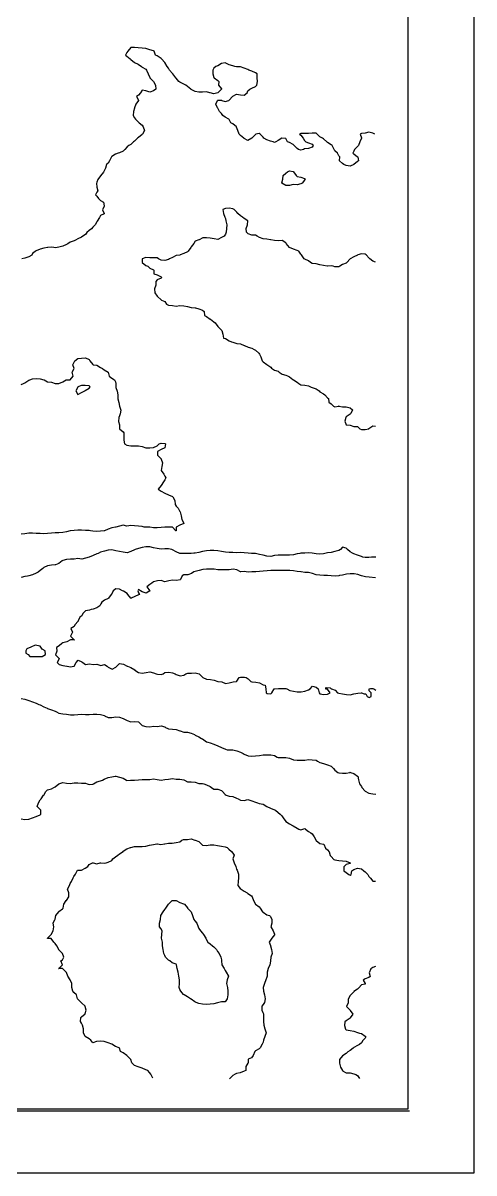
# Model space of a CAD drawing. Extents: x 597 to 1462, y 540 to 1101.
# Drawn here: x 1345.7 to 1462.4, y 540 to 837.9 of the extents above; entities that cross this region are included whole.
import ezdxf

# ---------------------------------------------------------------- set-up
doc = ezdxf.new("R2010")
doc.units = 0
for name, color, linetype in [('Frame_Outer', 7, 'CONTINUOUS'), ('Gridlinescont', 7, 'CONTINUOUS'), ('TEST', 7, 'CONTINUOUS')]:
    doc.layers.add(name, color=color, linetype=linetype)

msp = doc.modelspace()

# ---------------------------------------------------------------- linework, layer by layer
at = {"layer": 'Frame_Outer', "color": 7}
msp.add_lwpolyline([(596.917639, 1100.637229), (1462.392328, 1100.637229), (1462.392328, 539.962512), (596.917639, 539.962512), (596.917639, 1100.637229), (1462.392328, 1100.637229), (1462.392328, 539.962512), (596.917639, 539.962512), (596.917639, 1100.637229), (1462.392328, 1100.637229), (1462.392328, 539.962512), (596.917639, 539.962512), (596.917639, 1100.637229)], close=True, dxfattribs=at)
at = {"layer": 'Gridlinescont', "color": 7}
msp.add_lwpolyline([(614.04912, 1084.06444), (1445.260818, 1084.06444), (1445.260818, 556.535283), (614.04912, 556.535283), (614.04912, 1084.06444)], close=True, dxfattribs=at)
msp.add_lwpolyline([(613.57383, 556.060018), (1445.736137, 556.060018)], dxfattribs=at)
at = {"layer": 'TEST', "color": 7}
for points in [[(1436.770727, 809.088243), (1436.183733, 809.381669), (1435.205382, 809.675124), (1434.226974, 809.414012), (1433.248622, 809.283484), (1432.922458, 809.087848), (1433.248622, 808.198452), (1433.269224, 808.109609), (1433.248622, 808.062619), (1432.857406, 807.130778), (1432.514901, 806.152454), (1432.270214, 805.907768), (1431.431619, 805.173962), (1431.291722, 804.684701), (1431.047035, 804.195554), (1431.291722, 803.999974), (1432.270045, 803.248811), (1432.35886, 803.216299), (1432.465625, 802.237891), (1432.270045, 802.074654), (1431.310913, 801.259314), (1431.29031, 801.238711), (1430.311874, 800.838577), (1429.333551, 800.978474), (1428.681279, 801.257987), (1428.355143, 801.502674), (1427.621365, 802.236452), (1427.702814, 803.21486), (1427.37665, 803.540967), (1427.050458, 804.193324), (1426.398242, 804.845483), (1426.202662, 805.171619), (1425.664521, 806.149971), (1425.419834, 806.394686), (1424.441483, 807.006148), (1424.278245, 807.128548), (1423.462905, 807.943888), (1423.218219, 808.107125), (1422.484413, 808.43329), (1421.832141, 809.085533), (1421.506089, 809.37896), (1420.527681, 809.367106), (1419.54933, 809.283174), (1418.570922, 809.303776), (1417.59257, 809.332562), (1417.266406, 809.087876), (1417.59257, 808.843161), (1418.179621, 808.109355), (1418.570809, 807.457111), (1418.896917, 807.130947), (1419.54916, 806.851462), (1420.527568, 806.544179), (1420.807081, 806.152962), (1420.527568, 805.761718), (1419.54916, 805.454039), (1418.570809, 805.296926), (1418.244673, 805.174554), (1417.592401, 804.9573), (1416.940185, 805.174554), (1416.613993, 805.370191), (1415.831334, 806.152849), (1415.635754, 806.478957), (1414.657431, 806.935536), (1414.16817, 807.131116), (1413.679023, 808.020596), (1412.700615, 808.077944), (1411.722263, 807.522417), (1411.07002, 807.131286), (1410.743912, 806.935649), (1410.417748, 807.131286), (1409.765504, 807.294523), (1408.787096, 807.620687), (1407.971869, 808.109835), (1407.808518, 808.305415), (1407.025832, 809.088102), (1406.83028, 809.283766), (1405.9408, 809.088102), (1405.852013, 809.063266), (1404.897594, 808.108734), (1404.872758, 808.083898), (1403.894407, 807.455531), (1402.915999, 808.018846), (1402.869799, 808.107633), (1401.937986, 808.759877), (1401.611822, 809.085985), (1401.285714, 810.064393), (1400.95955, 810.95376), (1400.927038, 811.042575), (1399.980267, 811.776353), (1399.491091, 812.021068), (1399.001915, 812.910519), (1398.954953, 812.999306), (1398.023112, 813.488482), (1397.370868, 813.977658), (1397.04476, 814.466834), (1396.555528, 814.95601), (1396.066352, 815.845433), (1396.041517, 815.934248), (1395.576245, 816.912656), (1396.04623, 817.891064), (1396.066832, 817.923576), (1397.045156, 817.923576), (1397.134027, 817.891064), (1398.023451, 817.5649), (1398.912874, 817.891064), (1399.001689, 817.938054), (1399.933531, 818.869867), (1399.980492, 818.958683), (1400.958844, 819.52197), (1401.937252, 819.359043), (1402.915575, 819.261281), (1403.649381, 819.848275), (1403.894068, 820.337451), (1404.383244, 820.826627), (1404.87242, 821.071342), (1405.850828, 821.478871), (1406.176992, 821.805035), (1406.340229, 822.783386), (1406.270153, 823.761794), (1406.241367, 824.740118), (1405.85015, 824.984804), (1404.871742, 825.451769), (1404.138049, 825.71861), (1403.893306, 825.840926), (1402.914983, 826.208012), (1401.936575, 826.53412), (1400.958251, 826.558955), (1400.468991, 826.698909), (1399.979815, 826.86178), (1399.00152, 827.090154), (1398.023056, 827.645652), (1397.04476, 827.432405), (1396.066352, 826.861695), (1395.577177, 826.698796), (1395.088001, 826.209621), (1394.843286, 825.720445), (1394.761837, 824.742037), (1395.088001, 823.810252), (1395.120513, 823.76329), (1396.067312, 823.029484), (1396.393392, 822.784798), (1396.312027, 821.806474), (1397.045805, 820.859647), (1397.07064, 820.827135), (1397.045805, 820.802299), (1396.091273, 819.84788), (1396.066437, 819.815368), (1395.088029, 819.602121), (1394.109621, 819.822678), (1394.063421, 819.847513), (1393.131608, 820.127026), (1392.153285, 819.987524), (1391.174877, 819.970873), (1390.196469, 820.215559), (1389.218117, 820.72926), (1389.095718, 820.82705), (1388.239709, 821.511947), (1387.820384, 821.805374), (1387.261358, 822.084802), (1386.28295, 822.600252), (1386.016137, 822.783556), (1385.304542, 823.653195), (1385.223177, 823.762048), (1384.435072, 824.740372), (1384.326218, 824.880354), (1383.592412, 825.718977), (1383.347698, 826.208125), (1383.021533, 826.697272), (1382.36929, 827.651804), (1382.348687, 827.67664), (1381.529283, 828.654992), (1381.389301, 828.763816), (1380.410978, 829.43782), (1379.921802, 829.6334), (1379.62846, 830.611808), (1379.432796, 830.720661), (1378.454472, 831.003447), (1377.476121, 831.345924), (1376.497713, 831.427317), (1375.519305, 831.452152), (1374.540953, 831.572859), (1373.56263, 831.564957), (1372.779858, 830.610425), (1372.584306, 830.284232), (1372.19309, 829.631988), (1372.584306, 829.305824), (1373.366965, 828.65358), (1373.562545, 828.513683), (1374.540897, 827.68886), (1374.565732, 827.677007), (1375.520236, 827.242159), (1376.335491, 826.698599), (1376.498729, 826.453912), (1377.477137, 825.964736), (1377.640092, 825.72005), (1378.064018, 824.741726), (1378.455262, 823.809885), (1378.480098, 823.763685), (1379.434574, 822.809182), (1379.455176, 822.784346), (1379.92516, 821.805938), (1380.087974, 820.827502), (1379.435815, 820.338354), (1378.457407, 820.044984), (1377.479112, 820.338354), (1376.500648, 820.501676), (1376.10946, 819.849432), (1375.522409, 819.262382), (1375.033233, 818.871137), (1375.522409, 817.939409), (1375.543011, 817.892447), (1375.522409, 817.867612), (1374.870165, 816.913136), (1374.560003, 815.934728), (1374.544199, 815.887766), (1374.299512, 814.955925), (1374.218006, 813.977602), (1374.544199, 813.32533), (1374.788914, 812.99925), (1375.522691, 812.265472), (1375.767378, 812.020757), (1376.501099, 811.433735), (1376.780612, 811.042519), (1377.1534, 810.064167), (1376.623386, 809.085759), (1376.501099, 808.996972), (1375.522776, 808.28549), (1375.327111, 808.107408), (1374.544424, 807.324721), (1374.264912, 807.129169), (1373.566073, 806.43033), (1373.076954, 806.150846), (1372.587778, 805.824738), (1372.028667, 805.172438), (1371.60937, 804.683262), (1370.631018, 804.302713), (1370.304854, 804.19386), (1369.65261, 803.949174), (1368.674287, 803.378379), (1368.534361, 803.215509), (1368.062655, 802.237101), (1367.695625, 801.65005), (1367.304408, 801.258918), (1366.996617, 800.28051), (1366.717189, 799.628351), (1366.472502, 799.302187), (1365.770248, 798.323836), (1365.737736, 798.303233), (1365.038898, 797.343988), (1364.759385, 796.691744), (1364.670626, 796.365693), (1364.759385, 795.476213), (1364.791897, 795.387426), (1365.005088, 794.409075), (1364.760373, 794.082939), (1364.434293, 793.430667), (1364.760373, 793.039535), (1365.179698, 792.452484), (1365.738781, 791.963309), (1366.521468, 791.474076), (1366.717048, 790.58471), (1366.73765, 790.495838), (1366.717048, 790.463326), (1366.227872, 789.516527), (1366.717048, 788.569699), (1366.74956, 788.537187), (1366.717048, 788.525334), (1365.738696, 788.049846), (1365.494009, 787.560698), (1364.882462, 786.582347), (1364.760119, 786.386682), (1364.325271, 785.604024), (1363.781711, 784.992533), (1363.362498, 784.625531), (1362.803387, 784.136299), (1362.151144, 783.647123), (1361.824979, 783.157947), (1361.172736, 782.668771), (1360.846628, 782.424085), (1359.86822, 782.016471), (1359.215976, 781.690363), (1358.889868, 781.52707), (1357.91146, 781.103172), (1357.259245, 780.711955), (1356.933052, 780.516375), (1355.954729, 780.125159), (1354.976406, 779.831732), (1354.487145, 779.733942), (1353.997969, 779.668664), (1353.67189, 779.733942), (1353.019561, 779.856314), (1352.087833, 779.733942), (1352.040843, 779.722089), (1351.06252, 779.594468), (1350.084168, 779.299405), (1349.10576, 778.878188), (1348.861073, 778.755788), (1348.127267, 778.168851), (1347.931687, 777.777606), (1347.149, 777.317189), (1346.170592, 777.029576), (1345.387906, 776.799198)], [(1412.677529, 796.53782), (1412.922216, 797.427216), (1413.003693, 798.405652), (1413.655937, 799.057867), (1414.145085, 799.38406), (1414.634345, 799.628775), (1415.612668, 799.473242), (1415.64518, 799.384455), (1416.347462, 798.406047), (1416.592149, 798.161332), (1417.570472, 798.01452), (1418.54888, 797.671902), (1418.793595, 797.427216), (1418.54888, 797.182501), (1417.961886, 796.448723), (1417.570642, 796.253171), (1416.592318, 795.959829), (1415.613967, 796.057591), (1414.635559, 795.861955), (1413.657151, 795.861955), (1412.678799, 796.417424), (1412.653964, 796.449936), (1412.678799, 796.538724)], [(1436.877915, 775.995937), (1436.203517, 776.258348), (1435.469711, 776.845398), (1435.225024, 777.00872), (1434.526186, 777.823975), (1434.246701, 778.002001), (1433.26835, 778.15014), (1432.313818, 777.823975), (1432.288982, 777.812122), (1431.310659, 777.336719), (1430.356098, 776.847543), (1430.331263, 776.83569), (1429.475255, 775.871139), (1429.352855, 775.707845), (1428.374532, 775.337061), (1427.675693, 774.89242), (1427.39618, 774.752833), (1426.417885, 774.74098), (1425.928709, 774.891574), (1425.439449, 775.042139), (1424.507692, 774.891574), (1424.46073, 774.883671), (1424.428218, 774.891574), (1423.481334, 775.064294), (1422.502983, 775.294672), (1421.524575, 775.543817), (1420.546252, 775.625267), (1420.056991, 775.869982), (1419.567815, 776.30483), (1418.589492, 776.72599), (1418.480639, 776.84839), (1417.750756, 777.826741), (1417.610774, 778.071428), (1417.023808, 778.805206), (1416.632591, 779.00087), (1415.654155, 779.294212), (1414.67586, 779.769644), (1414.664007, 779.781497), (1413.818638, 780.75982), (1413.696323, 780.9554), (1412.717915, 781.542422), (1411.739564, 781.49309), (1410.761268, 781.542422), (1409.782832, 781.729395), (1409.735842, 781.737579), (1408.804114, 781.87759), (1407.825706, 781.998691), (1406.847354, 782.389851), (1406.260304, 782.715987), (1405.869116, 782.9955), (1404.890679, 782.9955), (1403.912356, 783.327337), (1403.49303, 783.694452), (1403.422954, 784.67286), (1403.749034, 785.651183), (1403.893108, 786.629506), (1402.93392, 787.240997), (1402.444688, 787.608084), (1401.955512, 787.934248), (1401.303268, 788.586492), (1400.977104, 788.953493), (1400.365641, 789.565069), (1399.998526, 789.774562), (1399.020231, 789.920641), (1398.04188, 789.891854), (1397.389608, 789.565662), (1397.552478, 788.587338), (1397.933027, 787.60893), (1398.04188, 787.282794), (1398.205174, 786.630522), (1398.397875, 785.652171), (1398.369088, 784.673876), (1398.238589, 783.695468), (1398.043009, 783.206292), (1397.716873, 782.717003), (1397.064601, 782.3259), (1396.086249, 781.836724), (1395.107841, 781.98362), (1394.129546, 782.158344), (1393.151082, 782.298242), (1392.172786, 782.228194), (1391.225959, 781.738934), (1391.193447, 781.706422), (1390.215039, 781.411782), (1389.888875, 780.759538), (1389.236631, 779.976851), (1389.073394, 779.781271), (1388.380369, 778.802863), (1388.257969, 778.639569), (1387.279646, 778.215587), (1386.325114, 777.824455), (1386.300278, 777.812602), (1385.321955, 777.686561), (1384.343547, 777.203679), (1383.560832, 776.848051), (1383.365308, 776.684814), (1382.386957, 776.358649), (1381.408549, 776.456524), (1380.756277, 776.847656), (1380.430141, 777.092371), (1379.451789, 777.0438), (1378.473466, 777.114638), (1377.495058, 777.173566), (1376.540498, 776.847402), (1376.548682, 775.869107), (1377.495509, 775.135301), (1377.984685, 774.890586), (1378.473917, 774.40141), (1379.452269, 773.958857), (1379.541056, 773.911867), (1379.541056, 772.933544), (1380.430423, 772.688801), (1381.408831, 772.15066), (1381.604411, 771.955136), (1381.408831, 771.791899), (1380.430423, 771.367832), (1380.039291, 770.976672), (1380.010504, 769.998264), (1379.695827, 769.019856), (1379.777276, 768.041532), (1380.42952, 767.109719), (1380.518307, 767.062729), (1381.40773, 766.173278), (1381.496489, 766.084462), (1382.385969, 765.758298), (1382.777101, 765.106054), (1383.364208, 764.77989), (1384.342531, 764.739278), (1385.320882, 764.546972), (1386.29929, 764.739278), (1387.277698, 764.616963), (1388.25605, 764.494592), (1389.234373, 764.174213), (1390.212781, 764.157562), (1390.301597, 764.12505), (1391.19102, 763.880335), (1392.169372, 763.53783), (1392.560588, 763.146614), (1392.658378, 762.16829), (1393.147554, 761.842126), (1394.125962, 761.209073), (1394.172162, 761.188471), (1395.10389, 760.536171), (1395.430054, 760.210035), (1396.082326, 759.278278), (1396.171085, 759.231288), (1397.060565, 758.341921), (1397.107555, 758.253134), (1397.38704, 757.274783), (1397.54991, 756.296375), (1398.039086, 756.174088), (1399.017494, 755.562597), (1399.669738, 755.31791), (1399.995902, 755.209029), (1400.97431, 754.898472), (1401.952661, 754.774012), (1402.930956, 754.352992), (1402.963468, 754.341139), (1403.910352, 753.974109), (1404.888647, 753.656158), (1405.475698, 753.362703), (1405.866942, 753.184734), (1406.667381, 752.384238), (1406.845407, 752.139524), (1407.264676, 751.40583), (1407.544189, 750.427422), (1407.823674, 750.14791), (1408.801997, 749.459795), (1408.822599, 749.447942), (1409.781788, 748.749103), (1410.026531, 748.469619), (1410.760309, 747.980443), (1411.73866, 747.708719), (1411.983347, 747.491436), (1412.717125, 746.957726), (1413.695533, 746.652926), (1414.086693, 746.512944), (1414.6738, 746.246159), (1415.543439, 745.534592), (1415.652292, 745.453143), (1416.630616, 744.882433), (1417.02186, 744.556269), (1417.608798, 744.189267), (1418.587206, 744.066867), (1419.565558, 743.933461), (1420.217801, 743.577946), (1420.543966, 743.447361), (1421.522289, 743.170332), (1422.283245, 742.599594), (1422.500528, 742.354907), (1423.478936, 741.865732), (1423.805043, 741.621017), (1424.4574, 740.838358), (1424.702087, 740.642778), (1424.783451, 739.664455), (1425.435808, 739.27321), (1426.022746, 738.686188), (1426.413962, 738.50819), (1427.345775, 738.686188), (1427.392793, 738.694372), (1427.439755, 738.686188), (1428.371596, 738.50819), (1429.34992, 738.467578), (1430.328243, 738.195911), (1430.939762, 737.706679), (1430.523992, 736.728328), (1430.328412, 736.588317), (1429.350004, 735.847625), (1429.227689, 735.74975), (1428.930566, 734.771427), (1429.34992, 733.8246), (1429.438707, 733.792088), (1430.328074, 733.694326), (1431.306538, 733.372677), (1432.284833, 733.372677), (1432.843944, 732.813538), (1433.263241, 732.604017), (1434.241593, 732.595832), (1435.17335, 732.813143), (1435.22034, 732.860133), (1436.198748, 733.547344), (1436.887454, 733.49804)], [(1345.190435, 744.289738), (1345.842707, 744.507049), (1346.168871, 744.670287), (1347.147166, 745.34587), (1347.473358, 745.485401), (1348.125518, 745.764914), (1349.103926, 745.776767), (1350.082334, 745.700313), (1351.060685, 745.496549), (1351.149472, 745.484695), (1352.038952, 744.99552), (1353.017247, 744.832282), (1353.995712, 744.537642), (1354.974007, 744.554293), (1355.952415, 744.996874), (1356.841894, 745.48605), (1356.930682, 745.497903), (1357.909033, 745.514554), (1358.642811, 746.461297), (1358.398096, 747.439705), (1358.871242, 748.418113), (1358.561108, 749.396436), (1358.887215, 750.04868), (1359.050509, 750.374788), (1359.865793, 750.986307), (1360.844201, 751.10865), (1361.822496, 751.1901), (1362.800932, 750.700868), (1362.996484, 750.374788), (1363.779255, 749.420256), (1363.868042, 749.39542), (1364.757522, 749.232183), (1365.735874, 748.661445), (1366.225021, 748.416758), (1366.714169, 748.090594), (1367.692605, 747.454437), (1367.713207, 747.437786), (1367.938646, 746.459378), (1368.672424, 745.872356), (1369.324696, 745.481111), (1369.650776, 744.992048), (1369.739563, 744.50276), (1369.662319, 743.524464), (1370.069452, 742.546028), (1370.237234, 741.56762), (1370.221429, 740.589297), (1370.433406, 739.610974), (1370.628986, 738.679132), (1370.653822, 738.632142), (1370.956251, 737.653734), (1370.825723, 736.675411), (1370.630087, 736.186235), (1370.434507, 735.697059), (1370.385146, 734.718651), (1370.629833, 733.786895), (1370.650435, 733.739905), (1370.662288, 732.761497), (1371.609172, 732.027691), (1371.804752, 731.783004), (1371.77224, 730.804681), (1371.804752, 729.826273), (1371.93528, 728.847921), (1372.58758, 728.568408), (1373.565932, 728.358915), (1374.544255, 728.358915), (1375.522663, 728.358915), (1376.501015, 728.195677), (1377.479423, 727.893248), (1378.457774, 727.893248), (1379.436182, 727.901432), (1380.414506, 728.359084), (1380.903653, 728.848232), (1381.392829, 729.043812), (1382.371265, 729.0113), (1382.534107, 728.848062), (1382.402789, 727.869626), (1382.370277, 727.852975), (1381.391841, 727.379914), (1380.502474, 726.890654), (1380.460282, 725.91233), (1381.39201, 724.980517), (1381.412613, 724.933499), (1381.784666, 723.955204), (1381.63777, 722.976768), (1381.417185, 721.998444), (1382.127058, 721.020008), (1382.371773, 720.53086), (1382.61646, 720.041713), (1382.371773, 719.552424), (1382.045609, 719.063361), (1381.424974, 718.084953), (1381.392462, 718.052441), (1380.658741, 717.105558), (1381.392462, 716.616466), (1382.37087, 716.146425), (1382.395706, 716.125823), (1383.350153, 715.636647), (1384.328561, 715.245459), (1384.437442, 715.147641), (1384.980946, 714.169233), (1385.062339, 713.19091), (1385.307054, 712.701734), (1385.796286, 712.212473), (1386.285462, 711.323106), (1386.317974, 711.234235), (1386.612614, 710.255911), (1386.775851, 709.277503), (1387.265083, 708.345718), (1387.311283, 708.298757), (1387.265083, 708.209998), (1386.286675, 707.80975), (1385.354947, 707.320574), (1385.330111, 706.342223), (1385.305276, 706.334038), (1385.258314, 706.342223), (1384.326529, 707.274008), (1383.348121, 707.302794), (1382.369798, 707.310697), (1381.391361, 707.226764), (1380.413066, 707.146584), (1379.43463, 707.114072), (1378.456307, 707.262578), (1377.477899, 707.270762), (1376.988723, 707.32255), (1376.499547, 707.485844), (1375.521139, 707.567237), (1374.542816, 707.623794), (1373.564408, 707.689862), (1372.586056, 707.567575), (1371.607648, 707.774585), (1370.629297, 707.590012), (1369.682498, 707.323256), (1369.649986, 707.323256), (1368.671578, 707.145681), (1367.69317, 706.811333), (1366.726954, 706.350915), (1366.7151, 706.342731), (1365.736749, 706.253944), (1364.758425, 706.172579), (1363.780017, 706.253944), (1363.127774, 706.347246), (1362.801609, 706.422148), (1361.823258, 706.477069), (1360.84485, 706.485253), (1359.866498, 706.540992), (1358.88809, 706.460418), (1357.956362, 706.345412), (1357.909372, 706.345412), (1356.931048, 706.106454), (1355.95264, 705.923066), (1354.974289, 705.792172), (1353.995937, 705.862248), (1353.017529, 705.764429), (1352.039121, 705.699151), (1351.060798, 705.535829), (1350.082446, 705.699151), (1349.104038, 705.699151), (1348.12563, 705.753282), (1347.147279, 705.745379), (1346.168984, 705.586629), (1345.190548, 705.458105)], [(1359.845501, 743.570184), (1359.356325, 742.638456), (1359.845501, 741.706615), (1360.823796, 742.149196), (1361.713276, 742.638456), (1361.802091, 742.685418), (1362.780499, 743.291095), (1363.025186, 743.617174), (1362.780499, 743.943339), (1361.802091, 744.008645), (1360.82374, 744.008645), (1359.891898, 743.6174), (1359.844908, 743.570438)], [(1436.968988, 699.497036), (1435.870551, 699.550122), (1435.218308, 699.435144), (1434.2399, 699.435144), (1433.587628, 699.550122), (1433.261548, 699.672493), (1432.28314, 700.039523), (1431.304732, 700.350956), (1430.913572, 700.528925), (1430.326578, 700.948194), (1429.674306, 701.507276), (1429.348226, 701.833441), (1428.369818, 702.159605), (1427.880643, 701.507333), (1427.391382, 701.22782), (1426.413059, 700.963942), (1425.434736, 700.707007), (1424.456328, 700.610402), (1424.13022, 700.528925), (1423.477976, 700.406638), (1422.499568, 700.284238), (1421.521216, 700.355894), (1420.542808, 700.52249), (1420.510296, 700.52249), (1419.563497, 700.685332), (1418.585089, 700.583394), (1417.606738, 700.575492), (1417.280574, 700.518144), (1416.62833, 700.367578), (1415.650006, 700.137624), (1414.67157, 700.077877), (1413.693162, 700.077877), (1412.714839, 700.057275), (1411.736516, 700.028488), (1410.758079, 699.915571), (1409.779784, 699.717141), (1408.80132, 699.757753), (1407.823025, 700.06704), (1406.844617, 700.257766), (1405.866265, 700.443524), (1404.887857, 700.509621), (1404.79907, 700.517805), (1403.90959, 700.569565), (1402.931239, 700.690695), (1401.952831, 700.702548), (1400.974507, 700.690695), (1399.996099, 700.698879), (1399.017776, 700.731391), (1398.03934, 700.83618), (1397.061045, 700.973256), (1396.082693, 701.133304), (1395.104285, 701.233549), (1394.125877, 701.233549), (1393.147526, 701.127546), (1392.169202, 701.036699), (1391.190794, 700.754731), (1390.212386, 700.566065), (1389.886278, 700.521502), (1389.234035, 700.436356), (1388.255627, 700.476968), (1387.277275, 700.476968), (1386.298867, 700.517608), (1386.278265, 700.517608), (1385.31902, 700.925221), (1384.340696, 701.43833), (1384.177374, 701.495677), (1383.362119, 701.699442), (1382.383711, 701.691257), (1381.405388, 701.62914), (1380.426952, 701.789132), (1379.448656, 701.956094), (1378.470305, 702.168495), (1377.491897, 702.19333), (1376.513489, 702.07014), (1375.535137, 701.803779), (1374.696542, 701.494802), (1374.55656, 701.44784), (1373.578237, 701.005231), (1372.599885, 700.649603), (1371.621477, 700.85667), (1370.643069, 701.005655), (1369.664718, 701.185684), (1368.686422, 701.413184), (1367.707986, 701.331706), (1366.729578, 701.118544), (1365.751227, 700.817384), (1365.098983, 700.516225), (1364.772903, 700.352903), (1363.794495, 699.945374), (1362.835335, 699.537817), (1362.814733, 699.529915), (1361.836325, 699.257796), (1360.857917, 699.048302), (1359.879565, 699.170646), (1358.901242, 698.978311), (1357.922834, 699.048387), (1356.944426, 698.950597), (1355.966074, 698.667839), (1355.802837, 698.559014), (1354.987497, 697.860175), (1354.055684, 697.580662), (1354.008666, 697.572478), (1353.030258, 697.448498), (1352.05185, 697.312241), (1351.073526, 696.81807), (1350.794013, 696.600815), (1350.095203, 696.057283), (1349.606027, 695.622407), (1349.116767, 695.342894), (1348.138472, 694.970163), (1347.16012, 694.71399), (1346.833956, 694.643914), (1346.181712, 694.521514), (1345.20336, 694.252274)], [(1436.87721, 694.20249), (1435.255194, 694.348682), (1434.276842, 694.389293), (1433.298434, 694.652409), (1433.019006, 694.741196), (1432.320196, 694.998555), (1431.34176, 695.230203), (1430.363436, 695.176044), (1429.385, 695.10357), (1428.406705, 694.904264), (1427.624018, 694.741027), (1427.428353, 694.694065), (1426.45003, 694.583998), (1425.471678, 694.699794), (1424.49327, 694.736398), (1424.404455, 694.736398), (1423.515088, 694.793746), (1422.53668, 694.858262), (1421.558357, 694.966325), (1420.579949, 695.279733), (1419.601597, 695.51869), (1418.623189, 695.547477), (1417.644838, 695.712774), (1417.597876, 695.712774), (1416.666035, 695.806105), (1415.687711, 695.968157), (1414.709303, 696.050425), (1413.73098, 696.098177), (1412.752572, 696.077575), (1411.77422, 696.029795), (1410.795869, 696.080764), (1409.817461, 696.088666), (1408.839053, 696.007979), (1407.86073, 695.8689), (1406.882378, 695.799614), (1405.90397, 695.759002), (1405.01449, 695.714411), (1404.925731, 695.706227), (1403.94738, 695.647299), (1403.458204, 695.712577), (1402.969056, 695.801392), (1402.079577, 695.712577), (1401.990818, 695.712577), (1401.9438, 695.712577), (1401.012071, 696.201809), (1400.03372, 696.411359), (1399.055312, 696.246005), (1398.07696, 696.262656), (1397.098552, 696.226024), (1396.120229, 696.286532), (1395.141821, 696.401566), (1394.163469, 696.458885), (1393.185061, 696.401566), (1392.206738, 696.30863), (1391.228414, 696.093379), (1390.250006, 695.832775), (1389.923842, 695.710376), (1389.271598, 695.319216), (1388.293247, 694.927971), (1387.314839, 694.948573), (1386.825663, 694.731262), (1386.445115, 693.75291), (1386.336262, 693.695591), (1385.357854, 693.508534), (1384.379502, 693.557105), (1383.401179, 693.386078), (1382.422771, 693.100921), (1381.444363, 693.508478), (1380.466011, 693.427), (1379.48766, 693.166396), (1378.998427, 692.775152), (1378.509252, 692.448987), (1377.726565, 691.796828), (1378.509252, 690.842268), (1378.556242, 690.817432), (1378.509252, 690.78492), (1377.530928, 690.164229), (1376.55252, 690.571843), (1376.063344, 690.816558), (1375.574169, 691.142637), (1375.410875, 690.816558), (1375.574169, 690.327382), (1375.818884, 689.83815), (1375.574169, 689.74036), (1374.595761, 689.349143), (1373.664032, 688.859996), (1373.617042, 688.848142), (1373.59644, 688.859996), (1372.832888, 689.838291), (1372.637308, 690.083006), (1371.6589, 690.7081), (1371.46332, 690.816981), (1370.680661, 691.208084), (1369.70231, 691.360372), (1369.003414, 690.816812), (1368.723986, 690.164568), (1368.4793, 689.83846), (1367.777018, 688.860052), (1367.744506, 688.848199), (1366.766182, 688.372824), (1366.032376, 687.883648), (1365.787662, 687.394472), (1365.542975, 686.905324), (1364.809197, 686.416064), (1363.830846, 686.089984), (1363.341613, 685.926662), (1362.852438, 685.817894), (1361.874086, 685.659906), (1361.162519, 684.948339), (1360.895763, 684.361289), (1360.406502, 683.970129), (1359.928192, 682.991721), (1359.916339, 682.971118), (1359.101083, 682.011986), (1358.93779, 681.52281), (1358.048366, 681.033578), (1358.448501, 680.055227), (1357.990962, 679.076903), (1358.93779, 678.13002), (1358.970302, 678.097508), (1358.93779, 678.072672), (1357.959353, 678.06477), (1356.98103, 677.607231), (1356.002594, 677.362516), (1355.757907, 677.11783), (1355.024101, 676.530779), (1354.371886, 676.139563), (1354.437164, 675.161239), (1354.092598, 674.182888), (1355.024412, 673.251046), (1355.056924, 673.204085), (1355.024412, 673.157123), (1354.535179, 672.225282), (1355.024412, 671.736106), (1356.002763, 671.491419), (1356.981171, 671.265952), (1357.069958, 671.24535), (1357.959353, 671.105367), (1358.848805, 671.24535), (1358.93762, 671.270185), (1359.426796, 672.224689), (1359.915944, 672.876961), (1360.894267, 672.420382), (1361.173752, 672.224802), (1361.872618, 671.735626), (1362.851026, 671.857913), (1363.829434, 671.735626), (1364.807758, 671.833388), (1365.786109, 671.442171), (1366.764517, 671.735626), (1367.416761, 671.246394), (1367.742925, 671.001679), (1368.721277, 670.512503), (1369.699685, 671.001679), (1369.9444, 671.246394), (1370.678178, 671.980172), (1371.656501, 671.805448), (1372.634937, 671.270185), (1372.681899, 671.24535), (1373.613656, 670.965921), (1374.592064, 670.290902), (1374.639054, 670.266067), (1375.57081, 669.613823), (1376.549134, 669.465713), (1377.52757, 669.643682), (1378.505893, 669.77706), (1379.484301, 669.567567), (1380.136488, 669.288054), (1380.462624, 669.222748), (1381.440948, 669.15747), (1381.930236, 669.288054), (1382.419356, 669.679214), (1383.39782, 669.708), (1384.376115, 669.533277), (1385.028387, 669.28859), (1385.354523, 669.166275), (1386.332875, 668.799188), (1387.311283, 668.962031), (1387.80043, 669.288195), (1388.289606, 669.428092), (1389.268014, 669.428092), (1390.246366, 669.53291), (1391.224774, 669.312325), (1391.257286, 669.287489), (1392.204085, 668.34069), (1392.251075, 668.308178), (1393.182916, 667.916962), (1394.161268, 667.819172), (1395.139563, 667.696857), (1396.117999, 667.343684), (1396.206758, 667.33183), (1397.096238, 667.19182), (1398.074646, 666.772607), (1399.052997, 666.964885), (1400.031349, 667.191989), (1400.920772, 667.331915), (1401.009588, 667.378877), (1401.661803, 668.310718), (1401.987911, 668.419571), (1402.966319, 668.407718), (1403.455495, 668.309928), (1403.94467, 667.983764), (1404.596914, 667.33152), (1404.923078, 667.209148), (1405.901486, 667.135884), (1406.879838, 666.940304), (1407.858246, 666.475596), (1408.347394, 666.353197), (1408.510716, 665.374845), (1408.59208, 664.396494), (1408.836823, 664.2332), (1409.815231, 664.151807), (1410.059918, 664.396494), (1410.704768, 665.374845), (1410.793555, 665.39065), (1411.771906, 665.514235), (1412.750314, 665.53907), (1413.728609, 665.53907), (1413.924189, 665.375805), (1414.706961, 665.020205), (1415.685312, 664.832329), (1416.66372, 664.615131), (1417.642044, 664.643918), (1418.620395, 664.766233), (1419.598803, 665.1603), (1419.99002, 665.377526), (1420.577042, 666.11136), (1421.555394, 665.866617), (1422.044626, 665.37747), (1422.337968, 664.399118), (1422.53366, 664.154432), (1423.512068, 663.909717), (1424.490364, 664.007507), (1425.142636, 664.398751), (1424.490364, 665.33048), (1424.026955, 665.33048), (1424.04417, 665.69926), (1424.155563, 665.796146), (1425.133858, 665.65924), (1425.468602, 665.389944), (1425.557418, 665.378091), (1426.446869, 665.051898), (1427.099113, 664.399739), (1427.425277, 664.290886), (1428.403685, 664.073575), (1429.382037, 663.910338), (1430.360445, 663.840262), (1431.338796, 664.073095), (1432.317091, 664.259249), (1433.206571, 664.399146), (1433.295358, 664.415798), (1433.951976, 664.122794), (1434.362582, 664.075804), (1434.762716, 663.419271), (1435.251948, 663.174556), (1435.741124, 663.419271), (1435.741124, 664.397594), (1435.251948, 664.88677), (1435.247433, 665.37603), (1435.637972, 665.474921), (1436.230159, 665.514432), (1436.474846, 665.374535), (1436.983354, 665.091268)], [(1345.201244, 662.904131), (1346.179595, 662.706124), (1347.157947, 662.366864), (1347.178549, 662.366864), (1348.137794, 662.061189), (1349.116118, 661.689644), (1349.768361, 661.388456), (1350.094526, 661.237891), (1351.072849, 660.759383), (1351.888189, 660.409992), (1352.051426, 660.339916), (1353.029834, 659.953243), (1354.00827, 659.582065), (1354.33435, 659.431471), (1354.986566, 659.13034), (1355.96503, 658.942069), (1356.943325, 658.833216), (1357.921733, 658.697383), (1358.900085, 658.697383), (1359.878493, 658.745953), (1360.856816, 658.825568), (1361.835252, 658.745953), (1362.813576, 658.745953), (1363.791984, 658.864571), (1364.770335, 658.864571), (1365.748743, 658.778663), (1366.727095, 658.459018), (1366.75193, 658.450833), (1367.706349, 657.961686), (1368.684757, 658.015816), (1369.663194, 658.124669), (1370.641517, 658.031451), (1371.61984, 657.751938), (1372.109101, 657.472425), (1372.598248, 657.227739), (1373.576656, 656.82021), (1374.555008, 656.913428), (1375.533359, 656.860878), (1375.900418, 656.493848), (1376.511937, 655.950288), (1377.490345, 655.693353), (1378.468668, 655.580859), (1379.446991, 655.699082), (1380.425428, 655.646504), (1381.403723, 655.821651), (1382.382187, 655.524528), (1382.407023, 655.516625), (1383.361555, 655.02745), (1384.339963, 654.946), (1385.318286, 654.83187), (1386.296638, 654.550296), (1386.32915, 654.538443), (1387.276033, 654.171441), (1388.254385, 654.146606), (1389.232708, 653.950969), (1390.015367, 653.559781), (1390.211032, 653.43741), (1391.18944, 652.972674), (1391.841599, 652.581458), (1392.167763, 652.44156), (1393.146114, 651.711649), (1393.472279, 651.602796), (1394.124522, 651.407159), (1395.102874, 651.043798), (1396.081282, 650.648518), (1396.113794, 650.623682), (1397.060593, 650.204328), (1398.039001, 649.785059), (1398.528177, 649.645105), (1399.017353, 649.579799), (1399.995648, 649.563994), (1400.974084, 649.365987), (1401.952407, 649.034094), (1402.686185, 648.667064), (1402.9309, 648.504193), (1403.909308, 648.014961), (1404.88766, 647.967999), (1405.866068, 648.055178), (1406.844419, 648.122855), (1407.822827, 648.290241), (1408.80115, 648.34042), (1409.779587, 648.34042), (1410.75791, 648.177098), (1411.491716, 647.687922), (1411.736403, 647.599163), (1412.714811, 647.599163), (1413.693134, 647.578561), (1414.671542, 647.442643), (1415.649894, 647.035086), (1416.628302, 646.904558), (1417.606653, 646.904558), (1418.584976, 646.904558), (1419.563384, 647.128416), (1420.541792, 647.035086), (1421.520144, 646.904558), (1421.91136, 646.708978), (1422.498326, 646.34192), (1423.476734, 646.056678), (1424.455142, 645.742846), (1424.502104, 645.730993), (1425.433945, 645.404829), (1425.993028, 644.752585), (1426.412297, 644.333316), (1427.19504, 643.774234), (1427.39062, 643.651834), (1428.369028, 643.529519), (1429.347352, 643.578908), (1430.236831, 643.774488), (1430.325618, 643.782672), (1430.414406, 643.774488), (1431.303801, 643.448295), (1432.282124, 642.815242), (1432.314636, 642.79464), (1432.527798, 641.816289), (1432.772513, 640.837881), (1433.261661, 640.104103), (1433.401671, 639.859416), (1434.240238, 638.897038), (1434.256889, 638.881234), (1435.219211, 638.392086), (1436.197562, 638.196506), (1436.950616, 638.120052)], [(1345.188741, 631.73754), (1346.167093, 631.547238), (1347.145501, 631.656091), (1348.092328, 631.982255), (1348.12484, 631.998906), (1349.103135, 632.309069), (1350.081572, 632.798244), (1350.326258, 632.961482), (1350.326258, 633.93989), (1350.081572, 634.184576), (1349.347766, 634.918298), (1349.662472, 635.896706), (1350.081826, 636.630484), (1350.407877, 636.875198), (1351.013554, 637.853522), (1351.060544, 637.900512), (1351.549692, 638.832268), (1352.038952, 639.223485), (1353.017275, 639.530768), (1353.669519, 639.810253), (1353.995683, 640.054996), (1354.942398, 640.788774), (1354.975248, 640.821286), (1355.953572, 641.115926), (1356.931895, 640.929716), (1357.910303, 640.897204), (1358.888711, 641.014185), (1359.867063, 641.014185), (1360.845386, 640.966433), (1361.823822, 640.983084), (1362.31297, 640.787532), (1362.80223, 640.609535), (1363.780554, 640.712179), (1363.943396, 640.787843), (1364.758736, 641.277018), (1365.737144, 641.540614), (1366.22632, 641.76642), (1366.715495, 642.033261), (1367.693819, 642.451317), (1368.672227, 642.646897), (1369.561594, 642.744659), (1369.650465, 642.756512), (1369.697484, 642.744659), (1370.629297, 642.566689), (1371.60762, 642.255257), (1372.42296, 641.766081), (1372.586282, 641.696006), (1373.475677, 641.766081), (1373.564436, 641.774266), (1374.542788, 641.774266), (1375.521196, 641.872056), (1376.499547, 641.959262), (1377.477955, 641.959262), (1378.456278, 641.959262), (1379.434686, 642.089762), (1380.413038, 641.885998), (1381.39139, 641.777511), (1382.369798, 641.885998), (1383.348206, 642.043111), (1384.326529, 642.154842), (1385.304852, 642.007918), (1386.283288, 642.007918), (1387.261696, 641.861077), (1387.506383, 641.763203), (1388.240189, 641.343962), (1389.218512, 641.273886), (1390.196864, 641.229295), (1391.175272, 640.906771), (1392.15368, 640.894918), (1392.479788, 640.786036), (1393.132088, 640.506636), (1394.11044, 640.133793), (1394.436491, 639.807741), (1395.088763, 639.452113), (1396.067171, 639.452113), (1397.045522, 639.07402), (1397.325007, 638.829305), (1398.023846, 638.013993), (1398.268532, 637.850756), (1399.002338, 637.606013), (1399.980746, 637.556652), (1400.959098, 637.049668), (1401.350314, 636.871699), (1401.937337, 636.545535), (1402.915745, 636.436682), (1403.894068, 636.708349), (1404.87242, 636.382297), (1405.850828, 636.056105), (1406.340003, 635.893291), (1406.829236, 635.730025), (1407.807587, 635.501651), (1408.78591, 634.928401), (1408.818422, 634.916548), (1409.76525, 634.497307), (1410.743545, 634.077953), (1410.98826, 633.938055), (1411.722066, 633.351005), (1412.211242, 632.959788), (1412.700389, 632.470641), (1413.026525, 631.981465), (1413.678797, 631.026933), (1413.703633, 631.002098), (1414.658136, 630.443044), (1415.391942, 630.02369), (1415.636657, 629.884159), (1416.615009, 629.290138), (1417.104241, 629.045423), (1417.593332, 628.882185), (1418.082564, 629.045423), (1418.57174, 629.241003), (1418.816427, 629.045423), (1419.550233, 628.458429), (1420.202392, 628.067269), (1420.528556, 627.822582), (1421.017732, 627.088776), (1421.506908, 626.141977), (1421.53942, 626.109465), (1422.486191, 625.375659), (1423.464627, 625.14689), (1423.497139, 625.130238), (1423.954678, 624.151915), (1424.443938, 623.662655), (1424.933086, 623.173507), (1425.177829, 622.195156), (1425.422515, 621.950469), (1426.156293, 621.216663), (1426.401008, 621.077189), (1427.379331, 620.937178), (1428.357768, 620.825446), (1429.336063, 620.727685), (1430.314471, 620.32755), (1430.361489, 620.238678), (1430.314471, 620.19166), (1429.336063, 619.91226), (1428.683847, 619.259932), (1428.683847, 618.28158), (1429.336063, 617.792404), (1429.988335, 617.303285), (1430.314471, 617.139935), (1430.640578, 617.303285), (1430.8039, 618.28158), (1431.293076, 618.607744), (1432.2714, 618.933852), (1433.249808, 618.770586), (1433.902051, 618.281439), (1434.228159, 618.001954), (1434.926998, 617.303116), (1435.206482, 616.81394), (1435.597727, 616.324708), (1436.184665, 615.590902), (1436.90563, 615.574533)], [(1379.278081, 564.500977), (1378.761276, 565.543662), (1378.435112, 566.032837), (1377.945936, 566.522098), (1377.45676, 566.71765), (1376.478352, 567.108866), (1375.500001, 567.48408), (1375.453039, 567.500732), (1374.521226, 567.780244), (1373.822387, 568.479083), (1373.542874, 569.410924), (1373.52707, 569.457886), (1372.56472, 570.420208), (1372.539885, 570.436859), (1371.585381, 571.089102), (1370.933109, 571.41521), (1370.606973, 572.304634), (1370.559983, 572.393449), (1369.62817, 572.7195), (1368.649818, 573.352581), (1368.624983, 573.373183), (1367.670451, 573.728812), (1366.692127, 574.025455), (1365.713691, 574.085174), (1364.735368, 574.025455), (1363.757044, 573.699348), (1363.267784, 574.35162), (1362.778636, 574.742751), (1361.8002, 575.305898), (1361.775365, 575.330733), (1361.310065, 576.309141), (1361.310065, 577.287464), (1361.100571, 578.265816), (1360.821058, 578.755048), (1360.541574, 579.244235), (1360.625422, 580.222643), (1360.821058, 580.467358), (1361.767886, 581.201164), (1361.800398, 581.289923), (1361.99595, 582.179318), (1361.800398, 583.068798), (1361.75338, 583.157557), (1360.821651, 584.089398), (1360.732836, 584.136388), (1359.843412, 585.025868), (1359.754597, 585.114655), (1359.517305, 586.092978), (1358.865061, 586.74525), (1358.538897, 587.071302), (1358.277841, 588.04971), (1358.306628, 589.028061), (1357.887358, 589.97486), (1357.862523, 590.007372), (1357.299377, 590.98578), (1356.908245, 591.917537), (1356.883409, 591.964499), (1355.928962, 592.919031), (1354.950526, 592.926933), (1354.861767, 592.943584), (1354.950526, 592.990574), (1355.882311, 593.922416), (1355.439702, 594.900739), (1355.928962, 595.226931), (1356.255042, 595.87909), (1355.928962, 596.810904), (1355.89645, 596.857865), (1354.949566, 597.804693), (1354.903395, 597.837205), (1354.460701, 598.815613), (1353.971553, 599.467885), (1353.645474, 599.793936), (1352.993202, 600.725777), (1352.014794, 600.742428), (1351.989958, 600.77494), (1352.014794, 600.807452), (1352.961593, 601.75428), (1352.994105, 601.801242), (1353.483365, 602.733026), (1353.646603, 603.711434), (1353.483365, 604.689758), (1353.940989, 605.668166), (1353.973501, 605.756953), (1354.169081, 606.646348), (1354.920215, 607.624756), (1354.952727, 607.713571), (1355.931079, 608.439927), (1356.071089, 608.603164), (1356.257243, 609.581572), (1356.877962, 610.559924), (1356.910474, 610.592436), (1357.497497, 611.539235), (1357.562803, 612.517643), (1357.155246, 613.495994), (1357.725984, 614.474402), (1357.889221, 614.963578), (1358.215385, 615.452754), (1358.671964, 616.431162), (1358.867516, 616.757213), (1359.258733, 617.409485), (1359.799132, 618.387893), (1359.846094, 618.408495), (1360.824502, 618.420349), (1361.802853, 618.975762), (1362.455125, 619.367007), (1362.781261, 619.856182), (1363.670656, 620.345302), (1363.759415, 620.357155), (1363.806433, 620.345302), (1364.738246, 620.065817), (1365.670003, 620.345302), (1365.716993, 620.353486), (1365.80578, 620.345302), (1366.695175, 620.223015), (1367.184408, 620.345302), (1367.673583, 620.508652), (1368.651991, 620.932578), (1368.93142, 621.323823), (1369.630258, 621.867383), (1370.189312, 622.302231), (1370.608666, 622.669232), (1371.567798, 623.280752), (1371.588401, 623.313264), (1372.566809, 623.980522), (1373.498594, 624.260034), (1373.545555, 624.271888), (1374.523907, 624.537431), (1375.502315, 624.537431), (1376.480638, 624.584449), (1377.459074, 624.677667), (1378.437398, 624.9105), (1379.415806, 625.041084), (1380.305173, 625.236664), (1380.393988, 625.248518), (1380.482747, 625.236664), (1381.372227, 625.073427), (1382.261622, 625.236664), (1382.350381, 625.257267), (1383.328817, 625.401341), (1384.30714, 625.433853), (1385.285548, 625.564381), (1386.2639, 625.727675), (1386.753076, 626.21685), (1387.242308, 626.33925), (1388.220659, 626.379862), (1389.199067, 626.543099), (1390.177391, 626.230877), (1390.224381, 626.219024), (1391.156137, 625.827807), (1391.74316, 625.240785), (1392.134376, 624.914621), (1393.112728, 624.821346), (1394.091079, 624.960877), (1395.069487, 625.022994), (1396.047895, 624.849089), (1397.026218, 624.653509), (1398.004542, 624.506584), (1398.493802, 624.261869), (1398.982978, 623.842571), (1399.635222, 623.283574), (1399.961386, 622.794285), (1400.287466, 622.305109), (1399.992826, 621.326701), (1400.327993, 620.348406), (1400.72206, 619.370055), (1400.939314, 618.717783), (1401.061714, 618.391647), (1401.428716, 617.413323), (1401.428716, 616.434887), (1401.358668, 615.456564), (1401.265309, 614.478156), (1401.917553, 613.695469), (1402.113218, 613.499889), (1402.895904, 613.010713), (1403.678591, 612.521481), (1403.874143, 612.381978), (1404.852495, 611.739048), (1404.992477, 611.543355), (1405.341896, 610.56506), (1405.831128, 609.618233), (1405.851731, 609.585721), (1406.810863, 608.886882), (1407.028146, 608.607397), (1407.666815, 607.629046), (1407.789102, 607.506702), (1408.76751, 606.876387), (1409.501316, 606.650497), (1409.74603, 606.405782), (1410.07211, 605.672004), (1410.07211, 604.693652), (1409.777498, 603.715244), (1410.39819, 602.736893), (1410.724382, 601.805164), (1410.756894, 601.758203), (1410.724382, 601.711213), (1410.072025, 600.779371), (1409.745974, 600.290196), (1409.419782, 599.80102), (1409.745974, 598.911568), (1409.766576, 598.822781), (1409.991987, 597.844373), (1410.155224, 596.86605), (1409.845486, 595.887642), (1409.75509, 594.90929), (1409.746905, 594.862328), (1409.529622, 593.930544), (1409.135556, 592.952136), (1408.90848, 591.973728), (1408.875968, 590.995376), (1408.767086, 590.669325), (1408.487686, 590.017053), (1408.208202, 589.038645), (1407.798584, 588.060321), (1407.911078, 587.081885), (1408.208202, 586.10359), (1408.348099, 585.125182), (1408.155793, 584.14683), (1407.788791, 583.657655), (1407.495336, 583.168422), (1407.50719, 582.190071), (1407.786703, 581.537799), (1407.926657, 581.211663), (1407.951492, 580.23334), (1407.951492, 579.254932), (1407.984004, 578.276484), (1408.277374, 577.298161), (1408.570829, 576.319809), (1408.277374, 575.341401), (1407.927955, 574.362993), (1407.787944, 573.873817), (1407.543258, 573.384642), (1407.05411, 572.406318), (1406.809424, 572.161632), (1405.831072, 571.62349), (1405.635436, 571.42791), (1405.244276, 570.449502), (1404.853031, 569.797258), (1403.963664, 569.471094), (1403.963664, 568.492743), (1403.874849, 568.403956), (1403.385701, 567.514504), (1403.385701, 566.536152), (1402.896441, 566.340572), (1401.918117, 565.949356), (1400.939709, 565.75372), (1400.61363, 565.55814), (1399.961358, 565.23206), (1399.146526, 564.386649)], [(1396.37135, 584.142117), (1396.045214, 584.060724), (1395.066806, 583.816038), (1394.088454, 583.678511), (1393.110103, 583.591784), (1392.131695, 583.714099), (1391.153372, 583.854476), (1390.454533, 584.142117), (1390.17502, 584.305411), (1389.196697, 584.998464), (1389.001032, 585.120779), (1388.218373, 585.609927), (1387.348706, 586.099187), (1387.239852, 586.221502), (1386.554984, 587.077511), (1386.261614, 587.496865), (1386.055789, 588.055919), (1386.17277, 589.03427), (1386.184624, 590.012678), (1385.980351, 590.99103), (1385.808534, 591.969438), (1385.548692, 592.947761), (1385.421862, 593.926169), (1385.281851, 594.035022), (1384.303528, 594.415571), (1383.651284, 594.904831), (1383.325176, 595.149546), (1382.591398, 595.883239), (1382.346712, 596.274456), (1382.101969, 596.861506), (1381.938675, 597.839858), (1381.775833, 598.818266), (1381.759182, 599.796589), (1381.545539, 600.774997), (1381.634326, 601.75332), (1381.693254, 602.731644), (1381.367175, 603.290839), (1381.041011, 603.710052), (1380.975733, 604.688516), (1381.285472, 605.666811), (1381.358708, 606.645163), (1381.366893, 606.665765), (1381.910453, 607.62501), (1382.345357, 608.277226), (1382.671408, 608.603418), (1383.307678, 609.581741), (1383.32433, 609.628731), (1384.256086, 610.560573), (1384.303076, 610.572426), (1385.2814, 610.572426), (1385.313912, 610.555775), (1386.260626, 610.066599), (1387.239034, 609.740435), (1387.483749, 609.577198), (1388.217555, 608.630314), (1388.24239, 608.597802), (1389.196894, 607.643326), (1389.208748, 607.618491), (1389.553708, 606.640083), (1389.882722, 605.661675), (1390.176064, 605.335595), (1390.665353, 604.683323), (1390.991404, 603.705028), (1391.154754, 603.313812), (1391.64393, 602.726761), (1392.13305, 602.139739), (1392.350389, 601.748579), (1392.97156, 600.770171), (1393.111514, 600.525456), (1393.530812, 599.79165), (1394.089809, 599.356887), (1394.7013, 598.813355), (1395.068386, 598.587436), (1395.72063, 597.834834), (1396.046794, 597.345686), (1396.423222, 596.856511), (1396.847402, 595.878103), (1397.025485, 595.225859), (1397.079587, 594.899751), (1397.156069, 593.921343), (1397.743091, 592.943048), (1398.004118, 592.453872), (1398.283631, 591.964584), (1398.893514, 590.986288), (1398.547763, 590.007937), (1398.380349, 589.029529), (1398.615666, 588.051121), (1398.671405, 587.072798), (1398.683258, 586.094446), (1398.539579, 585.116038), (1398.005981, 584.277471), (1397.027686, 584.289324), (1396.375329, 584.138731)], [(1436.938988, 593.463776), (1436.185906, 593.170576), (1435.696731, 592.84444), (1435.231374, 591.866088), (1435.533747, 590.88768), (1435.207668, 590.642965), (1434.22926, 590.235408), (1433.740084, 589.909328), (1434.22926, 589.019849), (1434.261772, 588.93109), (1434.22926, 588.8841), (1433.250908, 588.735115), (1432.598636, 587.952428), (1432.2725, 587.561211), (1431.325701, 586.974189), (1431.293189, 586.927199), (1430.361348, 585.995358), (1430.314358, 585.948396), (1429.82521, 585.016611), (1429.82521, 584.038203), (1429.382629, 583.059908), (1430.314358, 582.128123), (1430.339193, 582.081161), (1431.049123, 581.102753), (1430.34687, 580.124402), (1430.314358, 580.1038), (1429.336006, 579.424152), (1429.009842, 579.144656), (1428.846605, 578.166304), (1429.139946, 577.187953), (1429.335611, 577.065581), (1430.313934, 576.861789), (1431.292342, 576.698551), (1432.270694, 576.349047), (1432.75987, 576.209545), (1433.249102, 576.069563), (1434.227454, 575.426632), (1434.444736, 575.231052), (1434.227454, 574.904916), (1433.668343, 574.252644), (1433.249102, 573.665622), (1432.75987, 573.274462), (1432.270694, 572.994949), (1431.292342, 572.491775), (1431.096706, 572.296223), (1430.314019, 571.69413), (1429.702556, 571.317646), (1429.335526, 570.898377), (1428.380994, 570.339294), (1428.356159, 570.306782), (1427.622381, 569.359983), (1427.622381, 568.381575), (1427.867096, 567.403252), (1428.356244, 566.5138), (1428.388756, 566.424985), (1429.335555, 565.935809), (1430.313963, 565.935809), (1431.292314, 565.642411), (1431.781546, 565.446831), (1432.270722, 565.202144), (1432.759898, 564.468338)]]:
    msp.add_lwpolyline(points, dxfattribs=at)
msp.add_lwpolyline([(1349.637156, 673.791925), (1350.615508, 673.791925), (1351.504931, 674.281073), (1351.42001, 675.218813), (1350.665038, 675.693736), (1350.119389, 676.474758), (1348.835335, 676.682953), (1347.679945, 676.20597), (1346.701537, 675.748318), (1346.375429, 675.259142), (1346.444094, 674.676551), (1347.004164, 674.263942), (1347.446942, 673.813064), (1348.441296, 673.799235), (1349.637156, 673.791925)], close=True, dxfattribs=at)

doc.saveas('drawing.dxf')
